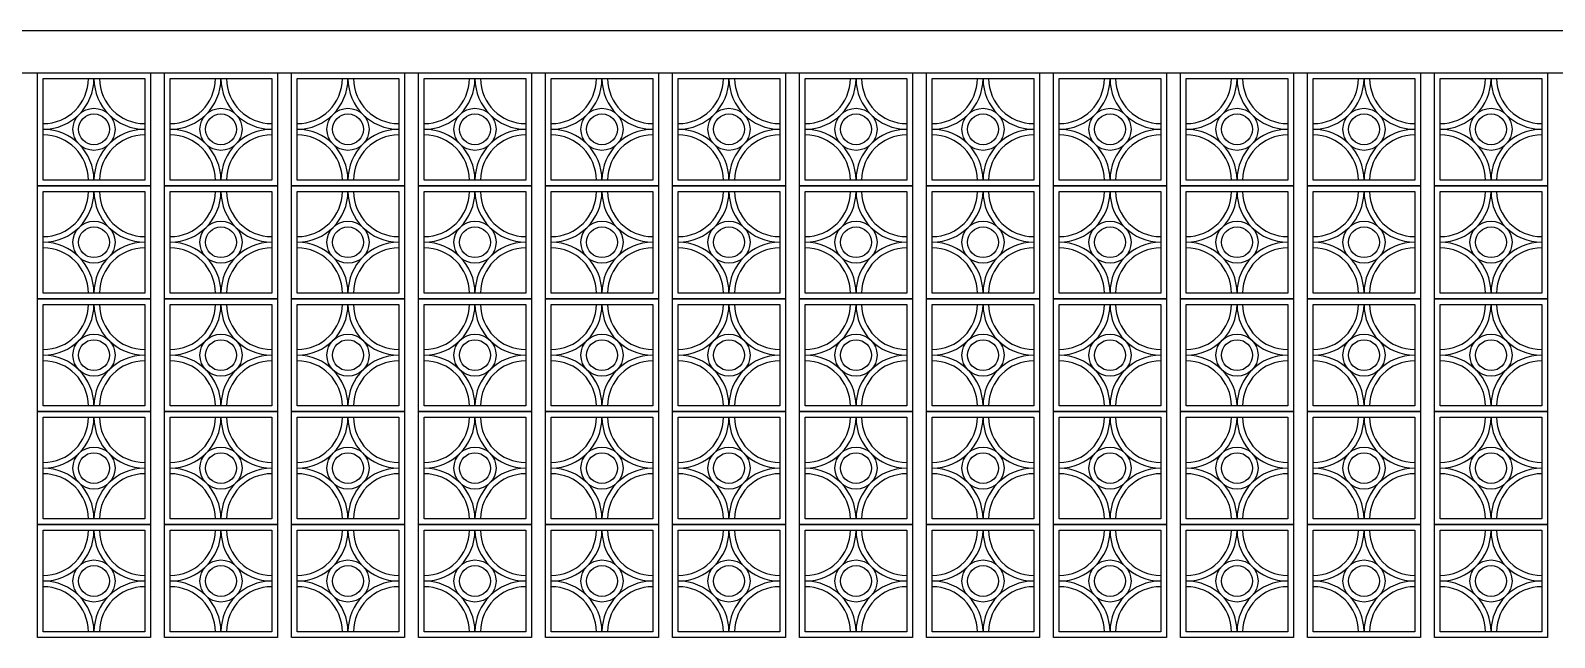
# Model space of a CAD drawing. Header units: metres. Extents: x 1422408 to 2565053, y 3723 to 80428.
# Drawn here: x 2267909.442 to 2267912.142, y 4222.563 to 4223.638 of the extents above; entities that cross this region are included whole.
import ezdxf

# ---------------------------------------------------------------- set-up
doc = ezdxf.new("R2010")
doc.units = ezdxf.units.M
doc.header["$LTSCALE"] = 3.5
doc.header["$MEASUREMENT"] = 0
doc.layers.get('0').update_dxf_attribs({"linetype": 'CONTINUOUS'})

msp = doc.modelspace()

# ---------------------------------------------------------------- linework, layer by layer
for p, q in [((2267907.48324, 4223.63794), (2267947.06833, 4223.63794)), ((2267907.48343, 4223.56294), (2267947.06853, 4223.56294))]:
    msp.add_line(p, q)
for points in [[(2267909.45457, 4223.56294), (2267909.65457, 4223.56294), (2267909.65457, 4223.36294), (2267909.45457, 4223.36294)], [(2267909.46457, 4223.55294), (2267909.64457, 4223.55294), (2267909.64457, 4223.37294), (2267909.46457, 4223.37294)], [(2267909.67957, 4223.56294), (2267909.87957, 4223.56294), (2267909.87957, 4223.36294), (2267909.67957, 4223.36294)], [(2267909.68957, 4223.55294), (2267909.86957, 4223.55294), (2267909.86957, 4223.37294), (2267909.68957, 4223.37294)], [(2267909.90457, 4223.56294), (2267910.10457, 4223.56294), (2267910.10457, 4223.36294), (2267909.90457, 4223.36294)], [(2267909.91457, 4223.55294), (2267910.09457, 4223.55294), (2267910.09457, 4223.37294), (2267909.91457, 4223.37294)], [(2267910.12957, 4223.56294), (2267910.32957, 4223.56294), (2267910.32957, 4223.36294), (2267910.12957, 4223.36294)], [(2267910.13957, 4223.55294), (2267910.31957, 4223.55294), (2267910.31957, 4223.37294), (2267910.13957, 4223.37294)], [(2267910.35457, 4223.56294), (2267910.55457, 4223.56294), (2267910.55457, 4223.36294), (2267910.35457, 4223.36294)], [(2267910.36457, 4223.55294), (2267910.54457, 4223.55294), (2267910.54457, 4223.37294), (2267910.36457, 4223.37294)], [(2267910.57957, 4223.56294), (2267910.77957, 4223.56294), (2267910.77957, 4223.36294), (2267910.57957, 4223.36294)], [(2267910.58957, 4223.55294), (2267910.76957, 4223.55294), (2267910.76957, 4223.37294), (2267910.58957, 4223.37294)], [(2267910.80457, 4223.56294), (2267911.00457, 4223.56294), (2267911.00457, 4223.36294), (2267910.80457, 4223.36294)], [(2267910.81457, 4223.55294), (2267910.99457, 4223.55294), (2267910.99457, 4223.37294), (2267910.81457, 4223.37294)], [(2267911.02957, 4223.56294), (2267911.22957, 4223.56294), (2267911.22957, 4223.36294), (2267911.02957, 4223.36294)], [(2267911.03957, 4223.55294), (2267911.21957, 4223.55294), (2267911.21957, 4223.37294), (2267911.03957, 4223.37294)], [(2267911.25457, 4223.56294), (2267911.45457, 4223.56294), (2267911.45457, 4223.36294), (2267911.25457, 4223.36294)], [(2267911.26457, 4223.55294), (2267911.44457, 4223.55294), (2267911.44457, 4223.37294), (2267911.26457, 4223.37294)], [(2267911.47957, 4223.56294), (2267911.67957, 4223.56294), (2267911.67957, 4223.36294), (2267911.47957, 4223.36294)], [(2267911.48957, 4223.55294), (2267911.66957, 4223.55294), (2267911.66957, 4223.37294), (2267911.48957, 4223.37294)], [(2267911.70457, 4223.56294), (2267911.90457, 4223.56294), (2267911.90457, 4223.36294), (2267911.70457, 4223.36294)], [(2267911.71457, 4223.55294), (2267911.89457, 4223.55294), (2267911.89457, 4223.37294), (2267911.71457, 4223.37294)], [(2267911.92957, 4223.56294), (2267912.12957, 4223.56294), (2267912.12957, 4223.36294), (2267911.92957, 4223.36294)], [(2267911.93957, 4223.55294), (2267912.11957, 4223.55294), (2267912.11957, 4223.37294), (2267911.93957, 4223.37294)], [(2267909.45457, 4223.36294), (2267909.65457, 4223.36294), (2267909.65457, 4223.16294), (2267909.45457, 4223.16294)], [(2267909.67957, 4223.36294), (2267909.87957, 4223.36294), (2267909.87957, 4223.16294), (2267909.67957, 4223.16294)], [(2267909.90457, 4223.36294), (2267910.10457, 4223.36294), (2267910.10457, 4223.16294), (2267909.90457, 4223.16294)], [(2267910.12957, 4223.36294), (2267910.32957, 4223.36294), (2267910.32957, 4223.16294), (2267910.12957, 4223.16294)], [(2267910.35457, 4223.36294), (2267910.55457, 4223.36294), (2267910.55457, 4223.16294), (2267910.35457, 4223.16294)], [(2267910.57957, 4223.36294), (2267910.77957, 4223.36294), (2267910.77957, 4223.16294), (2267910.57957, 4223.16294)], [(2267910.80457, 4223.36294), (2267911.00457, 4223.36294), (2267911.00457, 4223.16294), (2267910.80457, 4223.16294)], [(2267911.02957, 4223.36294), (2267911.22957, 4223.36294), (2267911.22957, 4223.16294), (2267911.02957, 4223.16294)], [(2267911.25457, 4223.36294), (2267911.45457, 4223.36294), (2267911.45457, 4223.16294), (2267911.25457, 4223.16294)], [(2267911.47957, 4223.36294), (2267911.67957, 4223.36294), (2267911.67957, 4223.16294), (2267911.47957, 4223.16294)], [(2267911.70457, 4223.36294), (2267911.90457, 4223.36294), (2267911.90457, 4223.16294), (2267911.70457, 4223.16294)], [(2267911.92957, 4223.36294), (2267912.12957, 4223.36294), (2267912.12957, 4223.16294), (2267911.92957, 4223.16294)], [(2267909.46457, 4223.35294), (2267909.64457, 4223.35294), (2267909.64457, 4223.17294), (2267909.46457, 4223.17294)], [(2267909.68957, 4223.35294), (2267909.86957, 4223.35294), (2267909.86957, 4223.17294), (2267909.68957, 4223.17294)], [(2267909.91457, 4223.35294), (2267910.09457, 4223.35294), (2267910.09457, 4223.17294), (2267909.91457, 4223.17294)], [(2267910.13957, 4223.35294), (2267910.31957, 4223.35294), (2267910.31957, 4223.17294), (2267910.13957, 4223.17294)], [(2267910.36457, 4223.35294), (2267910.54457, 4223.35294), (2267910.54457, 4223.17294), (2267910.36457, 4223.17294)], [(2267910.58957, 4223.35294), (2267910.76957, 4223.35294), (2267910.76957, 4223.17294), (2267910.58957, 4223.17294)], [(2267910.81457, 4223.35294), (2267910.99457, 4223.35294), (2267910.99457, 4223.17294), (2267910.81457, 4223.17294)], [(2267911.03957, 4223.35294), (2267911.21957, 4223.35294), (2267911.21957, 4223.17294), (2267911.03957, 4223.17294)], [(2267911.26457, 4223.35294), (2267911.44457, 4223.35294), (2267911.44457, 4223.17294), (2267911.26457, 4223.17294)], [(2267911.48957, 4223.35294), (2267911.66957, 4223.35294), (2267911.66957, 4223.17294), (2267911.48957, 4223.17294)], [(2267911.71457, 4223.35294), (2267911.89457, 4223.35294), (2267911.89457, 4223.17294), (2267911.71457, 4223.17294)], [(2267911.93957, 4223.35294), (2267912.11957, 4223.35294), (2267912.11957, 4223.17294), (2267911.93957, 4223.17294)], [(2267909.45457, 4223.16294), (2267909.65457, 4223.16294), (2267909.65457, 4222.96294), (2267909.45457, 4222.96294)], [(2267909.46457, 4223.15294), (2267909.64457, 4223.15294), (2267909.64457, 4222.97294), (2267909.46457, 4222.97294)], [(2267909.67957, 4223.16294), (2267909.87957, 4223.16294), (2267909.87957, 4222.96294), (2267909.67957, 4222.96294)], [(2267909.68957, 4223.15294), (2267909.86957, 4223.15294), (2267909.86957, 4222.97294), (2267909.68957, 4222.97294)], [(2267909.90457, 4223.16294), (2267910.10457, 4223.16294), (2267910.10457, 4222.96294), (2267909.90457, 4222.96294)], [(2267909.91457, 4223.15294), (2267910.09457, 4223.15294), (2267910.09457, 4222.97294), (2267909.91457, 4222.97294)], [(2267910.12957, 4223.16294), (2267910.32957, 4223.16294), (2267910.32957, 4222.96294), (2267910.12957, 4222.96294)], [(2267910.13957, 4223.15294), (2267910.31957, 4223.15294), (2267910.31957, 4222.97294), (2267910.13957, 4222.97294)], [(2267910.35457, 4223.16294), (2267910.55457, 4223.16294), (2267910.55457, 4222.96294), (2267910.35457, 4222.96294)], [(2267910.36457, 4223.15294), (2267910.54457, 4223.15294), (2267910.54457, 4222.97294), (2267910.36457, 4222.97294)], [(2267910.57957, 4223.16294), (2267910.77957, 4223.16294), (2267910.77957, 4222.96294), (2267910.57957, 4222.96294)], [(2267910.58957, 4223.15294), (2267910.76957, 4223.15294), (2267910.76957, 4222.97294), (2267910.58957, 4222.97294)], [(2267910.80457, 4223.16294), (2267911.00457, 4223.16294), (2267911.00457, 4222.96294), (2267910.80457, 4222.96294)], [(2267910.81457, 4223.15294), (2267910.99457, 4223.15294), (2267910.99457, 4222.97294), (2267910.81457, 4222.97294)], [(2267911.02957, 4223.16294), (2267911.22957, 4223.16294), (2267911.22957, 4222.96294), (2267911.02957, 4222.96294)], [(2267911.03957, 4223.15294), (2267911.21957, 4223.15294), (2267911.21957, 4222.97294), (2267911.03957, 4222.97294)], [(2267911.25457, 4223.16294), (2267911.45457, 4223.16294), (2267911.45457, 4222.96294), (2267911.25457, 4222.96294)], [(2267911.26457, 4223.15294), (2267911.44457, 4223.15294), (2267911.44457, 4222.97294), (2267911.26457, 4222.97294)], [(2267911.47957, 4223.16294), (2267911.67957, 4223.16294), (2267911.67957, 4222.96294), (2267911.47957, 4222.96294)], [(2267911.48957, 4223.15294), (2267911.66957, 4223.15294), (2267911.66957, 4222.97294), (2267911.48957, 4222.97294)], [(2267911.70457, 4223.16294), (2267911.90457, 4223.16294), (2267911.90457, 4222.96294), (2267911.70457, 4222.96294)], [(2267911.71457, 4223.15294), (2267911.89457, 4223.15294), (2267911.89457, 4222.97294), (2267911.71457, 4222.97294)], [(2267911.92957, 4223.16294), (2267912.12957, 4223.16294), (2267912.12957, 4222.96294), (2267911.92957, 4222.96294)], [(2267911.93957, 4223.15294), (2267912.11957, 4223.15294), (2267912.11957, 4222.97294), (2267911.93957, 4222.97294)], [(2267909.45457, 4222.96294), (2267909.65457, 4222.96294), (2267909.65457, 4222.76294), (2267909.45457, 4222.76294)], [(2267909.67957, 4222.96294), (2267909.87957, 4222.96294), (2267909.87957, 4222.76294), (2267909.67957, 4222.76294)], [(2267909.90457, 4222.96294), (2267910.10457, 4222.96294), (2267910.10457, 4222.76294), (2267909.90457, 4222.76294)], [(2267910.12957, 4222.96294), (2267910.32957, 4222.96294), (2267910.32957, 4222.76294), (2267910.12957, 4222.76294)], [(2267910.35457, 4222.96294), (2267910.55457, 4222.96294), (2267910.55457, 4222.76294), (2267910.35457, 4222.76294)], [(2267910.57957, 4222.96294), (2267910.77957, 4222.96294), (2267910.77957, 4222.76294), (2267910.57957, 4222.76294)], [(2267910.80457, 4222.96294), (2267911.00457, 4222.96294), (2267911.00457, 4222.76294), (2267910.80457, 4222.76294)], [(2267911.02957, 4222.96294), (2267911.22957, 4222.96294), (2267911.22957, 4222.76294), (2267911.02957, 4222.76294)], [(2267911.25457, 4222.96294), (2267911.45457, 4222.96294), (2267911.45457, 4222.76294), (2267911.25457, 4222.76294)], [(2267911.47957, 4222.96294), (2267911.67957, 4222.96294), (2267911.67957, 4222.76294), (2267911.47957, 4222.76294)], [(2267911.70457, 4222.96294), (2267911.90457, 4222.96294), (2267911.90457, 4222.76294), (2267911.70457, 4222.76294)], [(2267911.92957, 4222.96294), (2267912.12957, 4222.96294), (2267912.12957, 4222.76294), (2267911.92957, 4222.76294)], [(2267909.46457, 4222.95294), (2267909.64457, 4222.95294), (2267909.64457, 4222.77294), (2267909.46457, 4222.77294)], [(2267909.68957, 4222.95294), (2267909.86957, 4222.95294), (2267909.86957, 4222.77294), (2267909.68957, 4222.77294)], [(2267909.91457, 4222.95294), (2267910.09457, 4222.95294), (2267910.09457, 4222.77294), (2267909.91457, 4222.77294)], [(2267910.13957, 4222.95294), (2267910.31957, 4222.95294), (2267910.31957, 4222.77294), (2267910.13957, 4222.77294)], [(2267910.36457, 4222.95294), (2267910.54457, 4222.95294), (2267910.54457, 4222.77294), (2267910.36457, 4222.77294)], [(2267910.58957, 4222.95294), (2267910.76957, 4222.95294), (2267910.76957, 4222.77294), (2267910.58957, 4222.77294)], [(2267910.81457, 4222.95294), (2267910.99457, 4222.95294), (2267910.99457, 4222.77294), (2267910.81457, 4222.77294)], [(2267911.03957, 4222.95294), (2267911.21957, 4222.95294), (2267911.21957, 4222.77294), (2267911.03957, 4222.77294)], [(2267911.26457, 4222.95294), (2267911.44457, 4222.95294), (2267911.44457, 4222.77294), (2267911.26457, 4222.77294)], [(2267911.48957, 4222.95294), (2267911.66957, 4222.95294), (2267911.66957, 4222.77294), (2267911.48957, 4222.77294)], [(2267911.71457, 4222.95294), (2267911.89457, 4222.95294), (2267911.89457, 4222.77294), (2267911.71457, 4222.77294)], [(2267911.93957, 4222.95294), (2267912.11957, 4222.95294), (2267912.11957, 4222.77294), (2267911.93957, 4222.77294)], [(2267909.45457, 4222.76294), (2267909.65457, 4222.76294), (2267909.65457, 4222.56294), (2267909.45457, 4222.56294)], [(2267909.46457, 4222.75294), (2267909.64457, 4222.75294), (2267909.64457, 4222.57294), (2267909.46457, 4222.57294)], [(2267909.67957, 4222.76294), (2267909.87957, 4222.76294), (2267909.87957, 4222.56294), (2267909.67957, 4222.56294)], [(2267909.68957, 4222.75294), (2267909.86957, 4222.75294), (2267909.86957, 4222.57294), (2267909.68957, 4222.57294)], [(2267909.90457, 4222.76294), (2267910.10457, 4222.76294), (2267910.10457, 4222.56294), (2267909.90457, 4222.56294)], [(2267909.91457, 4222.75294), (2267910.09457, 4222.75294), (2267910.09457, 4222.57294), (2267909.91457, 4222.57294)], [(2267910.12957, 4222.76294), (2267910.32957, 4222.76294), (2267910.32957, 4222.56294), (2267910.12957, 4222.56294)], [(2267910.13957, 4222.75294), (2267910.31957, 4222.75294), (2267910.31957, 4222.57294), (2267910.13957, 4222.57294)], [(2267910.35457, 4222.76294), (2267910.55457, 4222.76294), (2267910.55457, 4222.56294), (2267910.35457, 4222.56294)], [(2267910.36457, 4222.75294), (2267910.54457, 4222.75294), (2267910.54457, 4222.57294), (2267910.36457, 4222.57294)], [(2267910.57957, 4222.76294), (2267910.77957, 4222.76294), (2267910.77957, 4222.56294), (2267910.57957, 4222.56294)], [(2267910.58957, 4222.75294), (2267910.76957, 4222.75294), (2267910.76957, 4222.57294), (2267910.58957, 4222.57294)], [(2267910.80457, 4222.76294), (2267911.00457, 4222.76294), (2267911.00457, 4222.56294), (2267910.80457, 4222.56294)], [(2267910.81457, 4222.75294), (2267910.99457, 4222.75294), (2267910.99457, 4222.57294), (2267910.81457, 4222.57294)], [(2267911.02957, 4222.76294), (2267911.22957, 4222.76294), (2267911.22957, 4222.56294), (2267911.02957, 4222.56294)], [(2267911.03957, 4222.75294), (2267911.21957, 4222.75294), (2267911.21957, 4222.57294), (2267911.03957, 4222.57294)], [(2267911.25457, 4222.76294), (2267911.45457, 4222.76294), (2267911.45457, 4222.56294), (2267911.25457, 4222.56294)], [(2267911.26457, 4222.75294), (2267911.44457, 4222.75294), (2267911.44457, 4222.57294), (2267911.26457, 4222.57294)], [(2267911.47957, 4222.76294), (2267911.67957, 4222.76294), (2267911.67957, 4222.56294), (2267911.47957, 4222.56294)], [(2267911.48957, 4222.75294), (2267911.66957, 4222.75294), (2267911.66957, 4222.57294), (2267911.48957, 4222.57294)], [(2267911.70457, 4222.76294), (2267911.90457, 4222.76294), (2267911.90457, 4222.56294), (2267911.70457, 4222.56294)], [(2267911.71457, 4222.75294), (2267911.89457, 4222.75294), (2267911.89457, 4222.57294), (2267911.71457, 4222.57294)], [(2267911.92957, 4222.76294), (2267912.12957, 4222.76294), (2267912.12957, 4222.56294), (2267911.92957, 4222.56294)], [(2267911.93957, 4222.75294), (2267912.11957, 4222.75294), (2267912.11957, 4222.57294), (2267911.93957, 4222.57294)]]:
    msp.add_lwpolyline(points, close=True)
for centre, radius in [((2267909.55457, 4223.46294), 0.03728), ((2267909.77957, 4223.46294), 0.03728), ((2267910.00457, 4223.46294), 0.03728), ((2267910.22957, 4223.46294), 0.03728), ((2267910.45457, 4223.46294), 0.03728), ((2267910.67957, 4223.46294), 0.03728), ((2267910.90457, 4223.46294), 0.03728), ((2267911.12957, 4223.46294), 0.03728), ((2267911.35457, 4223.46294), 0.03728), ((2267911.57957, 4223.46294), 0.03728), ((2267911.80457, 4223.46294), 0.03728), ((2267912.02957, 4223.46294), 0.03728), ((2267909.55457, 4223.46294), 0.02728), ((2267909.77957, 4223.46294), 0.02728), ((2267910.00457, 4223.46294), 0.02728), ((2267910.22957, 4223.46294), 0.02728), ((2267910.45457, 4223.46294), 0.02728), ((2267910.67957, 4223.46294), 0.02728), ((2267910.90457, 4223.46294), 0.02728), ((2267911.12957, 4223.46294), 0.02728), ((2267911.35457, 4223.46294), 0.02728), ((2267911.57957, 4223.46294), 0.02728), ((2267911.80457, 4223.46294), 0.02728), ((2267912.02957, 4223.46294), 0.02728), ((2267909.55457, 4223.26294), 0.03728), ((2267909.55457, 4223.26294), 0.02728), ((2267909.77957, 4223.26294), 0.03728), ((2267909.77957, 4223.26294), 0.02728), ((2267910.00457, 4223.26294), 0.03728), ((2267910.00457, 4223.26294), 0.02728), ((2267910.22957, 4223.26294), 0.03728), ((2267910.22957, 4223.26294), 0.02728), ((2267910.45457, 4223.26294), 0.03728), ((2267910.45457, 4223.26294), 0.02728), ((2267910.67957, 4223.26294), 0.03728), ((2267910.67957, 4223.26294), 0.02728), ((2267910.90457, 4223.26294), 0.03728), ((2267910.90457, 4223.26294), 0.02728), ((2267911.12957, 4223.26294), 0.03728), ((2267911.12957, 4223.26294), 0.02728), ((2267911.35457, 4223.26294), 0.03728), ((2267911.35457, 4223.26294), 0.02728), ((2267911.57957, 4223.26294), 0.03728), ((2267911.57957, 4223.26294), 0.02728), ((2267911.80457, 4223.26294), 0.03728), ((2267911.80457, 4223.26294), 0.02728), ((2267912.02957, 4223.26294), 0.03728), ((2267912.02957, 4223.26294), 0.02728), ((2267909.55457, 4223.06294), 0.03728), ((2267909.77957, 4223.06294), 0.03728), ((2267910.00457, 4223.06294), 0.03728), ((2267910.22957, 4223.06294), 0.03728), ((2267910.45457, 4223.06294), 0.03728), ((2267910.67957, 4223.06294), 0.03728), ((2267910.90457, 4223.06294), 0.03728), ((2267911.12957, 4223.06294), 0.03728), ((2267911.35457, 4223.06294), 0.03728), ((2267911.57957, 4223.06294), 0.03728), ((2267911.80457, 4223.06294), 0.03728), ((2267912.02957, 4223.06294), 0.03728), ((2267909.55457, 4223.06294), 0.02728), ((2267909.77957, 4223.06294), 0.02728), ((2267910.00457, 4223.06294), 0.02728), ((2267910.22957, 4223.06294), 0.02728), ((2267910.45457, 4223.06294), 0.02728), ((2267910.67957, 4223.06294), 0.02728), ((2267910.90457, 4223.06294), 0.02728), ((2267911.12957, 4223.06294), 0.02728), ((2267911.35457, 4223.06294), 0.02728), ((2267911.57957, 4223.06294), 0.02728), ((2267911.80457, 4223.06294), 0.02728), ((2267912.02957, 4223.06294), 0.02728), ((2267909.55457, 4222.86294), 0.03728), ((2267909.55457, 4222.86294), 0.02728), ((2267909.77957, 4222.86294), 0.03728), ((2267909.77957, 4222.86294), 0.02728), ((2267910.00457, 4222.86294), 0.03728), ((2267910.00457, 4222.86294), 0.02728), ((2267910.22957, 4222.86294), 0.03728), ((2267910.22957, 4222.86294), 0.02728), ((2267910.45457, 4222.86294), 0.03728), ((2267910.45457, 4222.86294), 0.02728), ((2267910.67957, 4222.86294), 0.03728), ((2267910.67957, 4222.86294), 0.02728), ((2267910.90457, 4222.86294), 0.03728), ((2267910.90457, 4222.86294), 0.02728), ((2267911.12957, 4222.86294), 0.03728), ((2267911.12957, 4222.86294), 0.02728), ((2267911.35457, 4222.86294), 0.03728), ((2267911.35457, 4222.86294), 0.02728), ((2267911.57957, 4222.86294), 0.03728), ((2267911.57957, 4222.86294), 0.02728), ((2267911.80457, 4222.86294), 0.03728), ((2267911.80457, 4222.86294), 0.02728), ((2267912.02957, 4222.86294), 0.03728), ((2267912.02957, 4222.86294), 0.02728), ((2267909.55457, 4222.66294), 0.03728), ((2267909.55457, 4222.66294), 0.02728), ((2267909.77957, 4222.66294), 0.03728), ((2267909.77957, 4222.66294), 0.02728), ((2267910.00457, 4222.66294), 0.03728), ((2267910.00457, 4222.66294), 0.02728), ((2267910.22957, 4222.66294), 0.03728), ((2267910.22957, 4222.66294), 0.02728), ((2267910.45457, 4222.66294), 0.03728), ((2267910.45457, 4222.66294), 0.02728), ((2267910.67957, 4222.66294), 0.03728), ((2267910.67957, 4222.66294), 0.02728), ((2267910.90457, 4222.66294), 0.03728), ((2267910.90457, 4222.66294), 0.02728), ((2267911.12957, 4222.66294), 0.03728), ((2267911.12957, 4222.66294), 0.02728), ((2267911.35457, 4222.66294), 0.03728), ((2267911.35457, 4222.66294), 0.02728), ((2267911.57957, 4222.66294), 0.03728), ((2267911.57957, 4222.66294), 0.02728), ((2267911.80457, 4222.66294), 0.03728), ((2267911.80457, 4222.66294), 0.02728), ((2267912.02957, 4222.66294), 0.03728), ((2267912.02957, 4222.66294), 0.02728)]:
    msp.add_circle(centre, radius)
for centre, radius, start, end in [((2267909.46457, 4223.55294), 0.09, 270, 0), ((2267909.46457, 4223.55294), 0.08, 270, 0), ((2267909.64457, 4223.55294), 0.09, 180, 270), ((2267909.64457, 4223.55294), 0.08, 180, 270), ((2267909.68957, 4223.55294), 0.09, 270, 0), ((2267909.68957, 4223.55294), 0.08, 270, 0), ((2267909.86957, 4223.55294), 0.09, 180, 270), ((2267909.86957, 4223.55294), 0.08, 180, 270), ((2267909.91457, 4223.55294), 0.09, 270, 0), ((2267909.91457, 4223.55294), 0.08, 270, 0), ((2267910.09457, 4223.55294), 0.09, 180, 270), ((2267910.09457, 4223.55294), 0.08, 180, 270), ((2267910.13957, 4223.55294), 0.09, 270, 0), ((2267910.13957, 4223.55294), 0.08, 270, 0), ((2267910.31957, 4223.55294), 0.09, 180, 270), ((2267910.31957, 4223.55294), 0.08, 180, 270), ((2267910.36457, 4223.55294), 0.09, 270, 0), ((2267910.36457, 4223.55294), 0.08, 270, 0), ((2267910.54457, 4223.55294), 0.09, 180, 270), ((2267910.54457, 4223.55294), 0.08, 180, 270), ((2267910.58957, 4223.55294), 0.09, 270, 0), ((2267910.58957, 4223.55294), 0.08, 270, 0), ((2267910.76957, 4223.55294), 0.09, 180, 270), ((2267910.76957, 4223.55294), 0.08, 180, 270), ((2267910.81457, 4223.55294), 0.09, 270, 0), ((2267910.81457, 4223.55294), 0.08, 270, 0), ((2267910.99457, 4223.55294), 0.09, 180, 270), ((2267910.99457, 4223.55294), 0.08, 180, 270), ((2267911.03957, 4223.55294), 0.09, 270, 0), ((2267911.03957, 4223.55294), 0.08, 270, 0), ((2267911.21957, 4223.55294), 0.09, 180, 270), ((2267911.21957, 4223.55294), 0.08, 180, 270), ((2267911.26457, 4223.55294), 0.09, 270, 0), ((2267911.26457, 4223.55294), 0.08, 270, 0), ((2267911.44457, 4223.55294), 0.09, 180, 270), ((2267911.44457, 4223.55294), 0.08, 180, 270), ((2267911.48957, 4223.55294), 0.09, 270, 0), ((2267911.48957, 4223.55294), 0.08, 270, 0), ((2267911.66957, 4223.55294), 0.09, 180, 270), ((2267911.66957, 4223.55294), 0.08, 180, 270), ((2267911.71457, 4223.55294), 0.09, 270, 0), ((2267911.71457, 4223.55294), 0.08, 270, 0), ((2267911.89457, 4223.55294), 0.09, 180, 270), ((2267911.89457, 4223.55294), 0.08, 180, 270), ((2267911.93957, 4223.55294), 0.09, 270, 0), ((2267911.93957, 4223.55294), 0.08, 270, 0), ((2267912.11957, 4223.55294), 0.09, 180, 270), ((2267912.11957, 4223.55294), 0.08, 180, 270), ((2267909.46457, 4223.37294), 0.09, 0, 90), ((2267909.46457, 4223.37294), 0.08, 0, 90), ((2267909.64457, 4223.37294), 0.09, 90, 180), ((2267909.64457, 4223.37294), 0.08, 90, 180), ((2267909.68957, 4223.37294), 0.09, 0, 90), ((2267909.68957, 4223.37294), 0.08, 0, 90), ((2267909.86957, 4223.37294), 0.09, 90, 180), ((2267909.86957, 4223.37294), 0.08, 90, 180), ((2267909.91457, 4223.37294), 0.09, 0, 90), ((2267909.91457, 4223.37294), 0.08, 0, 90), ((2267910.09457, 4223.37294), 0.09, 90, 180), ((2267910.09457, 4223.37294), 0.08, 90, 180), ((2267910.13957, 4223.37294), 0.09, 0, 90), ((2267910.13957, 4223.37294), 0.08, 0, 90), ((2267910.31957, 4223.37294), 0.09, 90, 180), ((2267910.31957, 4223.37294), 0.08, 90, 180), ((2267910.36457, 4223.37294), 0.09, 0, 90), ((2267910.36457, 4223.37294), 0.08, 0, 90), ((2267910.54457, 4223.37294), 0.09, 90, 180), ((2267910.54457, 4223.37294), 0.08, 90, 180), ((2267910.58957, 4223.37294), 0.09, 0, 90), ((2267910.58957, 4223.37294), 0.08, 0, 90), ((2267910.76957, 4223.37294), 0.09, 90, 180), ((2267910.76957, 4223.37294), 0.08, 90, 180), ((2267910.81457, 4223.37294), 0.09, 0, 90), ((2267910.81457, 4223.37294), 0.08, 0, 90), ((2267910.99457, 4223.37294), 0.09, 90, 180), ((2267910.99457, 4223.37294), 0.08, 90, 180), ((2267911.03957, 4223.37294), 0.09, 0, 90), ((2267911.03957, 4223.37294), 0.08, 0, 90), ((2267911.21957, 4223.37294), 0.09, 90, 180), ((2267911.21957, 4223.37294), 0.08, 90, 180), ((2267911.26457, 4223.37294), 0.09, 0, 90), ((2267911.26457, 4223.37294), 0.08, 0, 90), ((2267911.44457, 4223.37294), 0.09, 90, 180), ((2267911.44457, 4223.37294), 0.08, 90, 180), ((2267911.48957, 4223.37294), 0.09, 0, 90), ((2267911.48957, 4223.37294), 0.08, 0, 90), ((2267911.66957, 4223.37294), 0.09, 90, 180), ((2267911.66957, 4223.37294), 0.08, 90, 180), ((2267911.71457, 4223.37294), 0.09, 0, 90), ((2267911.71457, 4223.37294), 0.08, 0, 90), ((2267911.89457, 4223.37294), 0.09, 90, 180), ((2267911.89457, 4223.37294), 0.08, 90, 180), ((2267911.93957, 4223.37294), 0.09, 0, 90), ((2267911.93957, 4223.37294), 0.08, 0, 90), ((2267912.11957, 4223.37294), 0.09, 90, 180), ((2267912.11957, 4223.37294), 0.08, 90, 180), ((2267909.46457, 4223.35294), 0.09, 270, 0), ((2267909.46457, 4223.35294), 0.08, 270, 0), ((2267909.64457, 4223.35294), 0.09, 180, 270), ((2267909.64457, 4223.35294), 0.08, 180, 270), ((2267909.68957, 4223.35294), 0.09, 270, 0), ((2267909.68957, 4223.35294), 0.08, 270, 0), ((2267909.86957, 4223.35294), 0.09, 180, 270), ((2267909.86957, 4223.35294), 0.08, 180, 270), ((2267909.91457, 4223.35294), 0.09, 270, 0), ((2267909.91457, 4223.35294), 0.08, 270, 0), ((2267910.09457, 4223.35294), 0.09, 180, 270), ((2267910.09457, 4223.35294), 0.08, 180, 270), ((2267910.13957, 4223.35294), 0.09, 270, 0), ((2267910.13957, 4223.35294), 0.08, 270, 0), ((2267910.31957, 4223.35294), 0.09, 180, 270), ((2267910.31957, 4223.35294), 0.08, 180, 270), ((2267910.36457, 4223.35294), 0.09, 270, 0), ((2267910.36457, 4223.35294), 0.08, 270, 0), ((2267910.54457, 4223.35294), 0.09, 180, 270), ((2267910.54457, 4223.35294), 0.08, 180, 270), ((2267910.58957, 4223.35294), 0.09, 270, 0), ((2267910.58957, 4223.35294), 0.08, 270, 0), ((2267910.76957, 4223.35294), 0.09, 180, 270), ((2267910.76957, 4223.35294), 0.08, 180, 270), ((2267910.81457, 4223.35294), 0.09, 270, 0), ((2267910.81457, 4223.35294), 0.08, 270, 0), ((2267910.99457, 4223.35294), 0.09, 180, 270), ((2267910.99457, 4223.35294), 0.08, 180, 270), ((2267911.03957, 4223.35294), 0.09, 270, 0), ((2267911.03957, 4223.35294), 0.08, 270, 0), ((2267911.21957, 4223.35294), 0.09, 180, 270), ((2267911.21957, 4223.35294), 0.08, 180, 270), ((2267911.26457, 4223.35294), 0.09, 270, 0), ((2267911.26457, 4223.35294), 0.08, 270, 0), ((2267911.44457, 4223.35294), 0.09, 180, 270), ((2267911.44457, 4223.35294), 0.08, 180, 270), ((2267911.48957, 4223.35294), 0.09, 270, 0), ((2267911.48957, 4223.35294), 0.08, 270, 0), ((2267911.66957, 4223.35294), 0.09, 180, 270), ((2267911.66957, 4223.35294), 0.08, 180, 270), ((2267911.71457, 4223.35294), 0.09, 270, 0), ((2267911.71457, 4223.35294), 0.08, 270, 0), ((2267911.89457, 4223.35294), 0.09, 180, 270), ((2267911.89457, 4223.35294), 0.08, 180, 270), ((2267911.93957, 4223.35294), 0.09, 270, 0), ((2267911.93957, 4223.35294), 0.08, 270, 0), ((2267912.11957, 4223.35294), 0.09, 180, 270), ((2267912.11957, 4223.35294), 0.08, 180, 270), ((2267909.46457, 4223.17294), 0.09, 0, 90), ((2267909.64457, 4223.17294), 0.09, 90, 180), ((2267909.68957, 4223.17294), 0.09, 0, 90), ((2267909.86957, 4223.17294), 0.09, 90, 180), ((2267909.91457, 4223.17294), 0.09, 0, 90), ((2267910.09457, 4223.17294), 0.09, 90, 180), ((2267910.13957, 4223.17294), 0.09, 0, 90), ((2267910.31957, 4223.17294), 0.09, 90, 180), ((2267910.36457, 4223.17294), 0.09, 0, 90), ((2267910.54457, 4223.17294), 0.09, 90, 180), ((2267910.58957, 4223.17294), 0.09, 0, 90), ((2267910.76957, 4223.17294), 0.09, 90, 180), ((2267910.81457, 4223.17294), 0.09, 0, 90), ((2267910.99457, 4223.17294), 0.09, 90, 180), ((2267911.03957, 4223.17294), 0.09, 0, 90), ((2267911.21957, 4223.17294), 0.09, 90, 180), ((2267911.26457, 4223.17294), 0.09, 0, 90), ((2267911.44457, 4223.17294), 0.09, 90, 180), ((2267911.48957, 4223.17294), 0.09, 0, 90), ((2267911.66957, 4223.17294), 0.09, 90, 180), ((2267911.71457, 4223.17294), 0.09, 0, 90), ((2267911.89457, 4223.17294), 0.09, 90, 180), ((2267911.93957, 4223.17294), 0.09, 0, 90), ((2267912.11957, 4223.17294), 0.09, 90, 180), ((2267909.46457, 4223.17294), 0.08, 0, 90), ((2267909.64457, 4223.17294), 0.08, 90, 180), ((2267909.68957, 4223.17294), 0.08, 0, 90), ((2267909.86957, 4223.17294), 0.08, 90, 180), ((2267909.91457, 4223.17294), 0.08, 0, 90), ((2267910.09457, 4223.17294), 0.08, 90, 180), ((2267910.13957, 4223.17294), 0.08, 0, 90), ((2267910.31957, 4223.17294), 0.08, 90, 180), ((2267910.36457, 4223.17294), 0.08, 0, 90), ((2267910.54457, 4223.17294), 0.08, 90, 180), ((2267910.58957, 4223.17294), 0.08, 0, 90), ((2267910.76957, 4223.17294), 0.08, 90, 180), ((2267910.81457, 4223.17294), 0.08, 0, 90), ((2267910.99457, 4223.17294), 0.08, 90, 180), ((2267911.03957, 4223.17294), 0.08, 0, 90), ((2267911.21957, 4223.17294), 0.08, 90, 180), ((2267911.26457, 4223.17294), 0.08, 0, 90), ((2267911.44457, 4223.17294), 0.08, 90, 180), ((2267911.48957, 4223.17294), 0.08, 0, 90), ((2267911.66957, 4223.17294), 0.08, 90, 180), ((2267911.71457, 4223.17294), 0.08, 0, 90), ((2267911.89457, 4223.17294), 0.08, 90, 180), ((2267911.93957, 4223.17294), 0.08, 0, 90), ((2267912.11957, 4223.17294), 0.08, 90, 180), ((2267909.46457, 4223.15294), 0.09, 270, 0), ((2267909.46457, 4223.15294), 0.08, 270, 0), ((2267909.64457, 4223.15294), 0.09, 180, 270), ((2267909.64457, 4223.15294), 0.08, 180, 270), ((2267909.68957, 4223.15294), 0.09, 270, 0), ((2267909.68957, 4223.15294), 0.08, 270, 0), ((2267909.86957, 4223.15294), 0.09, 180, 270), ((2267909.86957, 4223.15294), 0.08, 180, 270), ((2267909.91457, 4223.15294), 0.09, 270, 0), ((2267909.91457, 4223.15294), 0.08, 270, 0), ((2267910.09457, 4223.15294), 0.09, 180, 270), ((2267910.09457, 4223.15294), 0.08, 180, 270), ((2267910.13957, 4223.15294), 0.09, 270, 0), ((2267910.13957, 4223.15294), 0.08, 270, 0), ((2267910.31957, 4223.15294), 0.09, 180, 270), ((2267910.31957, 4223.15294), 0.08, 180, 270), ((2267910.36457, 4223.15294), 0.09, 270, 0), ((2267910.36457, 4223.15294), 0.08, 270, 0), ((2267910.54457, 4223.15294), 0.09, 180, 270), ((2267910.54457, 4223.15294), 0.08, 180, 270), ((2267910.58957, 4223.15294), 0.09, 270, 0), ((2267910.58957, 4223.15294), 0.08, 270, 0), ((2267910.76957, 4223.15294), 0.09, 180, 270), ((2267910.76957, 4223.15294), 0.08, 180, 270), ((2267910.81457, 4223.15294), 0.09, 270, 0), ((2267910.81457, 4223.15294), 0.08, 270, 0), ((2267910.99457, 4223.15294), 0.09, 180, 270), ((2267910.99457, 4223.15294), 0.08, 180, 270), ((2267911.03957, 4223.15294), 0.09, 270, 0), ((2267911.03957, 4223.15294), 0.08, 270, 0), ((2267911.21957, 4223.15294), 0.09, 180, 270), ((2267911.21957, 4223.15294), 0.08, 180, 270), ((2267911.26457, 4223.15294), 0.09, 270, 0), ((2267911.26457, 4223.15294), 0.08, 270, 0), ((2267911.44457, 4223.15294), 0.09, 180, 270), ((2267911.44457, 4223.15294), 0.08, 180, 270), ((2267911.48957, 4223.15294), 0.09, 270, 0), ((2267911.48957, 4223.15294), 0.08, 270, 0), ((2267911.66957, 4223.15294), 0.09, 180, 270), ((2267911.66957, 4223.15294), 0.08, 180, 270), ((2267911.71457, 4223.15294), 0.09, 270, 0), ((2267911.71457, 4223.15294), 0.08, 270, 0), ((2267911.89457, 4223.15294), 0.09, 180, 270), ((2267911.89457, 4223.15294), 0.08, 180, 270), ((2267911.93957, 4223.15294), 0.09, 270, 0), ((2267911.93957, 4223.15294), 0.08, 270, 0), ((2267912.11957, 4223.15294), 0.09, 180, 270), ((2267912.11957, 4223.15294), 0.08, 180, 270), ((2267909.46457, 4222.97294), 0.09, 0, 90), ((2267909.46457, 4222.97294), 0.08, 0, 90), ((2267909.64457, 4222.97294), 0.09, 90, 180), ((2267909.64457, 4222.97294), 0.08, 90, 180), ((2267909.68957, 4222.97294), 0.09, 0, 90), ((2267909.68957, 4222.97294), 0.08, 0, 90), ((2267909.86957, 4222.97294), 0.09, 90, 180), ((2267909.86957, 4222.97294), 0.08, 90, 180), ((2267909.91457, 4222.97294), 0.09, 0, 90), ((2267909.91457, 4222.97294), 0.08, 0, 90), ((2267910.09457, 4222.97294), 0.09, 90, 180), ((2267910.09457, 4222.97294), 0.08, 90, 180), ((2267910.13957, 4222.97294), 0.09, 0, 90), ((2267910.13957, 4222.97294), 0.08, 0, 90), ((2267910.31957, 4222.97294), 0.09, 90, 180), ((2267910.31957, 4222.97294), 0.08, 90, 180), ((2267910.36457, 4222.97294), 0.09, 0, 90), ((2267910.36457, 4222.97294), 0.08, 0, 90), ((2267910.54457, 4222.97294), 0.09, 90, 180), ((2267910.54457, 4222.97294), 0.08, 90, 180), ((2267910.58957, 4222.97294), 0.09, 0, 90), ((2267910.58957, 4222.97294), 0.08, 0, 90), ((2267910.76957, 4222.97294), 0.09, 90, 180), ((2267910.76957, 4222.97294), 0.08, 90, 180), ((2267910.81457, 4222.97294), 0.09, 0, 90), ((2267910.81457, 4222.97294), 0.08, 0, 90), ((2267910.99457, 4222.97294), 0.09, 90, 180), ((2267910.99457, 4222.97294), 0.08, 90, 180), ((2267911.03957, 4222.97294), 0.09, 0, 90), ((2267911.03957, 4222.97294), 0.08, 0, 90), ((2267911.21957, 4222.97294), 0.09, 90, 180), ((2267911.21957, 4222.97294), 0.08, 90, 180), ((2267911.26457, 4222.97294), 0.09, 0, 90), ((2267911.26457, 4222.97294), 0.08, 0, 90), ((2267911.44457, 4222.97294), 0.09, 90, 180), ((2267911.44457, 4222.97294), 0.08, 90, 180), ((2267911.48957, 4222.97294), 0.09, 0, 90), ((2267911.48957, 4222.97294), 0.08, 0, 90), ((2267911.66957, 4222.97294), 0.09, 90, 180), ((2267911.66957, 4222.97294), 0.08, 90, 180), ((2267911.71457, 4222.97294), 0.09, 0, 90), ((2267911.71457, 4222.97294), 0.08, 0, 90), ((2267911.89457, 4222.97294), 0.09, 90, 180), ((2267911.89457, 4222.97294), 0.08, 90, 180), ((2267911.93957, 4222.97294), 0.09, 0, 90), ((2267911.93957, 4222.97294), 0.08, 0, 90), ((2267912.11957, 4222.97294), 0.09, 90, 180), ((2267912.11957, 4222.97294), 0.08, 90, 180), ((2267909.46457, 4222.95294), 0.09, 270, 0), ((2267909.46457, 4222.95294), 0.08, 270, 0), ((2267909.64457, 4222.95294), 0.09, 180, 270), ((2267909.64457, 4222.95294), 0.08, 180, 270), ((2267909.68957, 4222.95294), 0.09, 270, 0), ((2267909.68957, 4222.95294), 0.08, 270, 0), ((2267909.86957, 4222.95294), 0.09, 180, 270), ((2267909.86957, 4222.95294), 0.08, 180, 270), ((2267909.91457, 4222.95294), 0.09, 270, 0), ((2267909.91457, 4222.95294), 0.08, 270, 0), ((2267910.09457, 4222.95294), 0.09, 180, 270), ((2267910.09457, 4222.95294), 0.08, 180, 270), ((2267910.13957, 4222.95294), 0.09, 270, 0), ((2267910.13957, 4222.95294), 0.08, 270, 0), ((2267910.31957, 4222.95294), 0.09, 180, 270), ((2267910.31957, 4222.95294), 0.08, 180, 270), ((2267910.36457, 4222.95294), 0.09, 270, 0), ((2267910.36457, 4222.95294), 0.08, 270, 0), ((2267910.54457, 4222.95294), 0.09, 180, 270), ((2267910.54457, 4222.95294), 0.08, 180, 270), ((2267910.58957, 4222.95294), 0.09, 270, 0), ((2267910.58957, 4222.95294), 0.08, 270, 0), ((2267910.76957, 4222.95294), 0.09, 180, 270), ((2267910.76957, 4222.95294), 0.08, 180, 270), ((2267910.81457, 4222.95294), 0.09, 270, 0), ((2267910.81457, 4222.95294), 0.08, 270, 0), ((2267910.99457, 4222.95294), 0.09, 180, 270), ((2267910.99457, 4222.95294), 0.08, 180, 270), ((2267911.03957, 4222.95294), 0.09, 270, 0), ((2267911.03957, 4222.95294), 0.08, 270, 0), ((2267911.21957, 4222.95294), 0.09, 180, 270), ((2267911.21957, 4222.95294), 0.08, 180, 270), ((2267911.26457, 4222.95294), 0.09, 270, 0), ((2267911.26457, 4222.95294), 0.08, 270, 0), ((2267911.44457, 4222.95294), 0.09, 180, 270), ((2267911.44457, 4222.95294), 0.08, 180, 270), ((2267911.48957, 4222.95294), 0.09, 270, 0), ((2267911.48957, 4222.95294), 0.08, 270, 0), ((2267911.66957, 4222.95294), 0.09, 180, 270), ((2267911.66957, 4222.95294), 0.08, 180, 270), ((2267911.71457, 4222.95294), 0.09, 270, 0), ((2267911.71457, 4222.95294), 0.08, 270, 0), ((2267911.89457, 4222.95294), 0.09, 180, 270), ((2267911.89457, 4222.95294), 0.08, 180, 270), ((2267911.93957, 4222.95294), 0.09, 270, 0), ((2267911.93957, 4222.95294), 0.08, 270, 0), ((2267912.11957, 4222.95294), 0.09, 180, 270), ((2267912.11957, 4222.95294), 0.08, 180, 270), ((2267909.46457, 4222.77294), 0.09, 0, 90), ((2267909.46457, 4222.77294), 0.08, 0, 90), ((2267909.64457, 4222.77294), 0.09, 90, 180), ((2267909.64457, 4222.77294), 0.08, 90, 180), ((2267909.68957, 4222.77294), 0.09, 0, 90), ((2267909.68957, 4222.77294), 0.08, 0, 90), ((2267909.86957, 4222.77294), 0.09, 90, 180), ((2267909.86957, 4222.77294), 0.08, 90, 180), ((2267909.91457, 4222.77294), 0.09, 0, 90), ((2267909.91457, 4222.77294), 0.08, 0, 90), ((2267910.09457, 4222.77294), 0.09, 90, 180), ((2267910.09457, 4222.77294), 0.08, 90, 180), ((2267910.13957, 4222.77294), 0.09, 0, 90), ((2267910.13957, 4222.77294), 0.08, 0, 90), ((2267910.31957, 4222.77294), 0.09, 90, 180), ((2267910.31957, 4222.77294), 0.08, 90, 180), ((2267910.36457, 4222.77294), 0.09, 0, 90), ((2267910.36457, 4222.77294), 0.08, 0, 90), ((2267910.54457, 4222.77294), 0.09, 90, 180), ((2267910.54457, 4222.77294), 0.08, 90, 180), ((2267910.58957, 4222.77294), 0.09, 0, 90), ((2267910.58957, 4222.77294), 0.08, 0, 90), ((2267910.76957, 4222.77294), 0.09, 90, 180), ((2267910.76957, 4222.77294), 0.08, 90, 180), ((2267910.81457, 4222.77294), 0.09, 0, 90), ((2267910.81457, 4222.77294), 0.08, 0, 90), ((2267910.99457, 4222.77294), 0.09, 90, 180), ((2267910.99457, 4222.77294), 0.08, 90, 180), ((2267911.03957, 4222.77294), 0.09, 0, 90), ((2267911.03957, 4222.77294), 0.08, 0, 90), ((2267911.21957, 4222.77294), 0.09, 90, 180), ((2267911.21957, 4222.77294), 0.08, 90, 180), ((2267911.26457, 4222.77294), 0.09, 0, 90), ((2267911.26457, 4222.77294), 0.08, 0, 90), ((2267911.44457, 4222.77294), 0.09, 90, 180), ((2267911.44457, 4222.77294), 0.08, 90, 180), ((2267911.48957, 4222.77294), 0.09, 0, 90), ((2267911.48957, 4222.77294), 0.08, 0, 90), ((2267911.66957, 4222.77294), 0.09, 90, 180), ((2267911.66957, 4222.77294), 0.08, 90, 180), ((2267911.71457, 4222.77294), 0.09, 0, 90), ((2267911.71457, 4222.77294), 0.08, 0, 90), ((2267911.89457, 4222.77294), 0.09, 90, 180), ((2267911.89457, 4222.77294), 0.08, 90, 180), ((2267911.93957, 4222.77294), 0.09, 0, 90), ((2267911.93957, 4222.77294), 0.08, 0, 90), ((2267912.11957, 4222.77294), 0.09, 90, 180), ((2267912.11957, 4222.77294), 0.08, 90, 180), ((2267909.46457, 4222.75294), 0.09, 270, 0), ((2267909.46457, 4222.75294), 0.08, 270, 0), ((2267909.64457, 4222.75294), 0.09, 180, 270), ((2267909.64457, 4222.75294), 0.08, 180, 270), ((2267909.68957, 4222.75294), 0.09, 270, 0), ((2267909.68957, 4222.75294), 0.08, 270, 0), ((2267909.86957, 4222.75294), 0.09, 180, 270), ((2267909.86957, 4222.75294), 0.08, 180, 270), ((2267909.91457, 4222.75294), 0.09, 270, 0), ((2267909.91457, 4222.75294), 0.08, 270, 0), ((2267910.09457, 4222.75294), 0.09, 180, 270), ((2267910.09457, 4222.75294), 0.08, 180, 270), ((2267910.13957, 4222.75294), 0.09, 270, 0), ((2267910.13957, 4222.75294), 0.08, 270, 0), ((2267910.31957, 4222.75294), 0.09, 180, 270), ((2267910.31957, 4222.75294), 0.08, 180, 270), ((2267910.36457, 4222.75294), 0.09, 270, 0), ((2267910.36457, 4222.75294), 0.08, 270, 0), ((2267910.54457, 4222.75294), 0.09, 180, 270), ((2267910.54457, 4222.75294), 0.08, 180, 270), ((2267910.58957, 4222.75294), 0.09, 270, 0), ((2267910.58957, 4222.75294), 0.08, 270, 0), ((2267910.76957, 4222.75294), 0.09, 180, 270), ((2267910.76957, 4222.75294), 0.08, 180, 270), ((2267910.81457, 4222.75294), 0.09, 270, 0), ((2267910.81457, 4222.75294), 0.08, 270, 0), ((2267910.99457, 4222.75294), 0.09, 180, 270), ((2267910.99457, 4222.75294), 0.08, 180, 270), ((2267911.03957, 4222.75294), 0.09, 270, 0), ((2267911.03957, 4222.75294), 0.08, 270, 0), ((2267911.21957, 4222.75294), 0.09, 180, 270), ((2267911.21957, 4222.75294), 0.08, 180, 270), ((2267911.26457, 4222.75294), 0.09, 270, 0), ((2267911.26457, 4222.75294), 0.08, 270, 0), ((2267911.44457, 4222.75294), 0.09, 180, 270), ((2267911.44457, 4222.75294), 0.08, 180, 270), ((2267911.48957, 4222.75294), 0.09, 270, 0), ((2267911.48957, 4222.75294), 0.08, 270, 0), ((2267911.66957, 4222.75294), 0.09, 180, 270), ((2267911.66957, 4222.75294), 0.08, 180, 270), ((2267911.71457, 4222.75294), 0.09, 270, 0), ((2267911.71457, 4222.75294), 0.08, 270, 0), ((2267911.89457, 4222.75294), 0.09, 180, 270), ((2267911.89457, 4222.75294), 0.08, 180, 270), ((2267911.93957, 4222.75294), 0.09, 270, 0), ((2267911.93957, 4222.75294), 0.08, 270, 0), ((2267912.11957, 4222.75294), 0.09, 180, 270), ((2267912.11957, 4222.75294), 0.08, 180, 270), ((2267909.46457, 4222.57294), 0.09, 0, 90), ((2267909.64457, 4222.57294), 0.09, 90, 180), ((2267909.68957, 4222.57294), 0.09, 0, 90), ((2267909.86957, 4222.57294), 0.09, 90, 180), ((2267909.91457, 4222.57294), 0.09, 0, 90), ((2267910.09457, 4222.57294), 0.09, 90, 180), ((2267910.13957, 4222.57294), 0.09, 0, 90), ((2267910.31957, 4222.57294), 0.09, 90, 180), ((2267910.36457, 4222.57294), 0.09, 0, 90), ((2267910.54457, 4222.57294), 0.09, 90, 180), ((2267910.58957, 4222.57294), 0.09, 0, 90), ((2267910.76957, 4222.57294), 0.09, 90, 180), ((2267910.81457, 4222.57294), 0.09, 0, 90), ((2267910.99457, 4222.57294), 0.09, 90, 180), ((2267911.03957, 4222.57294), 0.09, 0, 90), ((2267911.21957, 4222.57294), 0.09, 90, 180), ((2267911.26457, 4222.57294), 0.09, 0, 90), ((2267911.44457, 4222.57294), 0.09, 90, 180), ((2267911.48957, 4222.57294), 0.09, 0, 90), ((2267911.66957, 4222.57294), 0.09, 90, 180), ((2267911.71457, 4222.57294), 0.09, 0, 90), ((2267911.89457, 4222.57294), 0.09, 90, 180), ((2267911.93957, 4222.57294), 0.09, 0, 90), ((2267912.11957, 4222.57294), 0.09, 90, 180), ((2267909.46457, 4222.57294), 0.08, 0, 90), ((2267909.64457, 4222.57294), 0.08, 90, 180), ((2267909.68957, 4222.57294), 0.08, 0, 90), ((2267909.86957, 4222.57294), 0.08, 90, 180), ((2267909.91457, 4222.57294), 0.08, 0, 90), ((2267910.09457, 4222.57294), 0.08, 90, 180), ((2267910.13957, 4222.57294), 0.08, 0, 90), ((2267910.31957, 4222.57294), 0.08, 90, 180), ((2267910.36457, 4222.57294), 0.08, 0, 90), ((2267910.54457, 4222.57294), 0.08, 90, 180), ((2267910.58957, 4222.57294), 0.08, 0, 90), ((2267910.76957, 4222.57294), 0.08, 90, 180), ((2267910.81457, 4222.57294), 0.08, 0, 90), ((2267910.99457, 4222.57294), 0.08, 90, 180), ((2267911.03957, 4222.57294), 0.08, 0, 90), ((2267911.21957, 4222.57294), 0.08, 90, 180), ((2267911.26457, 4222.57294), 0.08, 0, 90), ((2267911.44457, 4222.57294), 0.08, 90, 180), ((2267911.48957, 4222.57294), 0.08, 0, 90), ((2267911.66957, 4222.57294), 0.08, 90, 180), ((2267911.71457, 4222.57294), 0.08, 0, 90), ((2267911.89457, 4222.57294), 0.08, 90, 180), ((2267911.93957, 4222.57294), 0.08, 0, 90), ((2267912.11957, 4222.57294), 0.08, 90, 180)]:
    msp.add_arc(centre, radius, start, end)

doc.saveas('drawing.dxf')
